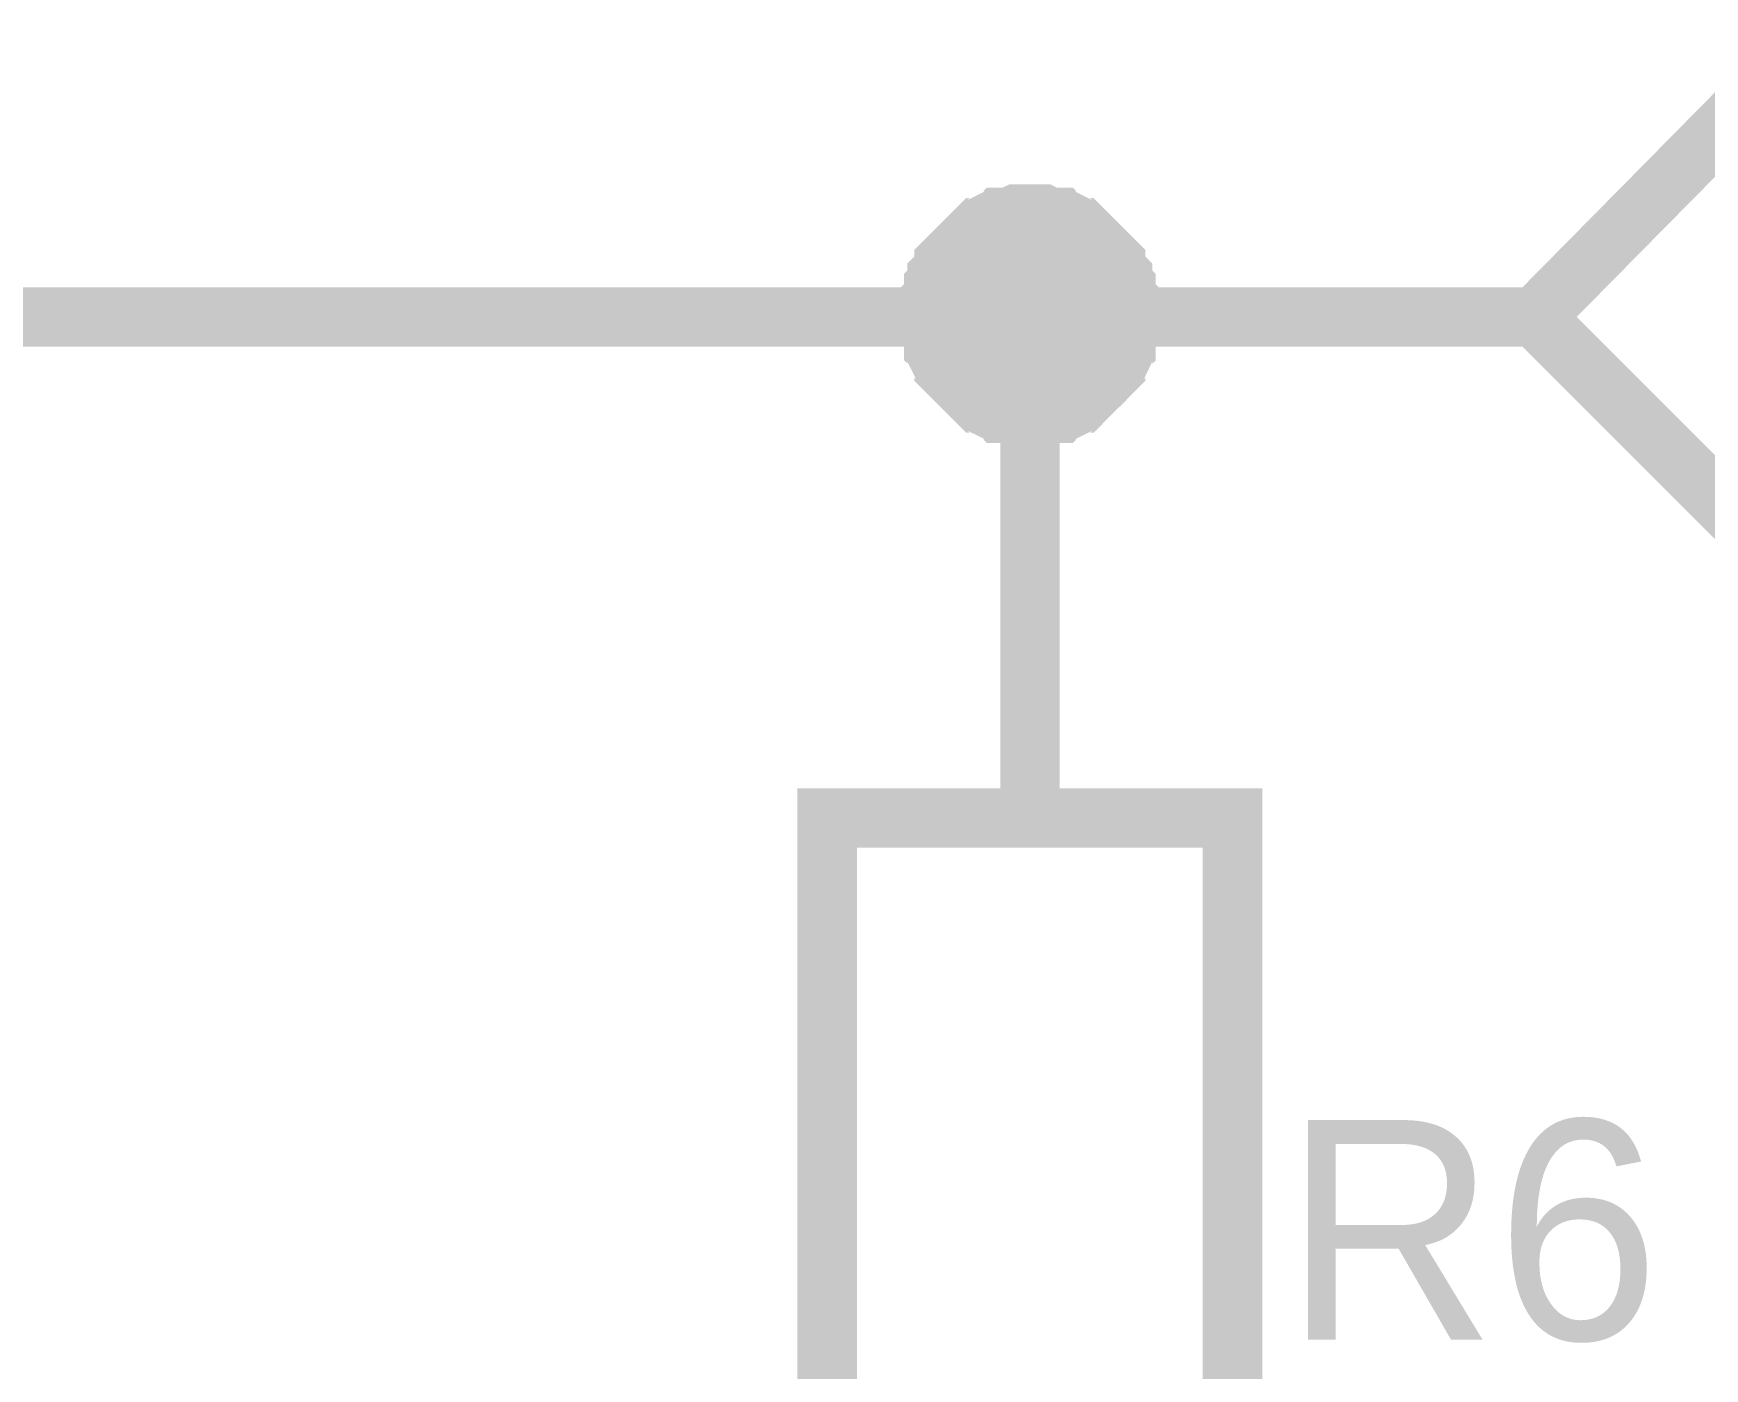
# Model space of a CAD drawing. Header units: millimetres. Extents: x 0 to 11.5, y 0 to 7.6.
# Drawn here: x 4.5525 to 4.8842, y 2.4913 to 2.7564 of the extents above; entities that cross this region are included whole.
import ezdxf

# ---------------------------------------------------------------- set-up
doc = ezdxf.new("R2010")
doc.units = ezdxf.units.MM
doc.header["$MEASUREMENT"] = 0
doc.layers.add('Sheet', color=255, linetype='Continuous')

msp = doc.modelspace()

# ---------------------------------------------------------------- linework, layer by layer
at = {"layer": 'Sheet'}
for points, const_width in [([(4.90032, 2.65032), (4.85054, 2.70007), (4.90032, 2.7505), (5.25015, 2.7505), (5.25015, 2.65032), (4.90032, 2.65032)], 0.0118), ([(4.90032, 2.65032), (4.85054, 2.70007), (4.90032, 2.7505), (5.25015, 2.7505), (5.25015, 2.65032), (4.90032, 2.65032)], 0.0039), ([(4.71006, 2.60057), (4.79053, 2.60057), (4.79053, 2.4009), (4.71006, 2.4009), (4.71006, 2.60057)], 0.0118)]:
    msp.add_lwpolyline(points, close=True, dxfattribs=dict(at, const_width=const_width))
for points, const_width in [([(4.73052, 2.70007), (4.73052, 2.70143), (4.73052, 2.70212), (4.73052, 2.70348), (4.7312, 2.70416), (4.7312, 2.70552), (4.7312, 2.70621), (4.73188, 2.70689), (4.73188, 2.70825), (4.73257, 2.70893), (4.73325, 2.70961), (4.73325, 2.71098), (4.73393, 2.71166), (4.73461, 2.71234), (4.73529, 2.71302), (4.73598, 2.7137), (4.73666, 2.71438), (4.73734, 2.71506), (4.73802, 2.71575), (4.7387, 2.71643), (4.73939, 2.71711), (4.74007, 2.71779), (4.74075, 2.71779), (4.74143, 2.71847), (4.7428, 2.71915), (4.74348, 2.71915), (4.74416, 2.71984), (4.74552, 2.71984), (4.7462, 2.71984), (4.74757, 2.72052), (4.74825, 2.72052), (4.74961, 2.72052), (4.7503, 2.72052)], 0.0118), ([(4.73052, 2.70007), (4.73052, 2.70143), (4.73052, 2.70212), (4.73052, 2.70348), (4.7312, 2.70416), (4.7312, 2.70552), (4.7312, 2.70621), (4.73188, 2.70689), (4.73188, 2.70825), (4.73257, 2.70893), (4.73325, 2.70961), (4.73325, 2.71098), (4.73393, 2.71166), (4.73461, 2.71234), (4.73529, 2.71302), (4.73598, 2.7137), (4.73666, 2.71438), (4.73734, 2.71506), (4.73802, 2.71575), (4.7387, 2.71643), (4.73939, 2.71711), (4.74007, 2.71779), (4.74075, 2.71779), (4.74143, 2.71847), (4.7428, 2.71915), (4.74348, 2.71915), (4.74416, 2.71984), (4.74552, 2.71984), (4.7462, 2.71984), (4.74757, 2.72052), (4.74825, 2.72052), (4.74961, 2.72052), (4.7503, 2.72052)], 0.0118), ([(4.73052, 2.70007), (4.73052, 2.70143), (4.73052, 2.70212), (4.73052, 2.70348), (4.7312, 2.70416), (4.7312, 2.70552), (4.7312, 2.70621), (4.73188, 2.70689), (4.73188, 2.70825), (4.73257, 2.70893), (4.73325, 2.70961), (4.73325, 2.71098), (4.73393, 2.71166), (4.73461, 2.71234), (4.73529, 2.71302), (4.73598, 2.7137), (4.73666, 2.71438), (4.73734, 2.71506), (4.73802, 2.71575), (4.7387, 2.71643), (4.73939, 2.71711), (4.74007, 2.71779), (4.74075, 2.71779), (4.74143, 2.71847), (4.7428, 2.71915), (4.74348, 2.71915), (4.74416, 2.71984), (4.74552, 2.71984), (4.7462, 2.71984), (4.74757, 2.72052), (4.74825, 2.72052), (4.74961, 2.72052), (4.7503, 2.72052)], 0.0118), ([(4.73052, 2.70007), (4.73052, 2.70143), (4.73052, 2.70212), (4.73052, 2.70348), (4.7312, 2.70416), (4.7312, 2.70552), (4.7312, 2.70621), (4.73188, 2.70689), (4.73188, 2.70825), (4.73257, 2.70893), (4.73325, 2.70961), (4.73325, 2.71098), (4.73393, 2.71166), (4.73461, 2.71234), (4.73529, 2.71302), (4.73598, 2.7137), (4.73666, 2.71438), (4.73734, 2.71506), (4.73802, 2.71575), (4.7387, 2.71643), (4.73939, 2.71711), (4.74007, 2.71779), (4.74075, 2.71779), (4.74143, 2.71847), (4.7428, 2.71915), (4.74348, 2.71915), (4.74416, 2.71984), (4.74552, 2.71984), (4.7462, 2.71984), (4.74757, 2.72052), (4.74825, 2.72052), (4.74961, 2.72052), (4.7503, 2.72052)], 0.0118), ([(4.73052, 2.70007), (4.73052, 2.70143), (4.73052, 2.70212), (4.73052, 2.70348), (4.7312, 2.70416), (4.7312, 2.70552), (4.7312, 2.70621), (4.73188, 2.70689), (4.73188, 2.70825), (4.73257, 2.70893), (4.73325, 2.70961), (4.73325, 2.71098), (4.73393, 2.71166), (4.73461, 2.71234), (4.73529, 2.71302), (4.73598, 2.7137), (4.73666, 2.71438), (4.73734, 2.71506), (4.73802, 2.71575), (4.7387, 2.71643), (4.73939, 2.71711), (4.74007, 2.71779), (4.74075, 2.71779), (4.74143, 2.71847), (4.7428, 2.71915), (4.74348, 2.71915), (4.74416, 2.71984), (4.74552, 2.71984), (4.7462, 2.71984), (4.74757, 2.72052), (4.74825, 2.72052), (4.74961, 2.72052), (4.7503, 2.72052)], 0.0118), ([(4.7503, 2.72052), (4.7503, 2.72052)], 0.0118), ([(4.7503, 2.72052), (4.75098, 2.72052), (4.75234, 2.72052), (4.75302, 2.72052), (4.75439, 2.71984), (4.75507, 2.71984), (4.75643, 2.71984), (4.75712, 2.71915), (4.7578, 2.71915), (4.75916, 2.71847), (4.75984, 2.71779), (4.76053, 2.71779), (4.76121, 2.71711), (4.76189, 2.71643), (4.76257, 2.71575), (4.76325, 2.71506), (4.76394, 2.71438), (4.76462, 2.7137), (4.7653, 2.71302), (4.76598, 2.71234), (4.76666, 2.71166), (4.76734, 2.71098), (4.76734, 2.70961), (4.76803, 2.70893), (4.76871, 2.70825), (4.76871, 2.70689), (4.76939, 2.70621), (4.76939, 2.70552), (4.76939, 2.70416), (4.77007, 2.70348), (4.77007, 2.70212), (4.77007, 2.70143), (4.77007, 2.70007)], 0.0118), ([(4.7503, 2.72052), (4.7503, 2.72052)], 0.0118), ([(4.7503, 2.72052), (4.75098, 2.72052), (4.75234, 2.72052), (4.75302, 2.72052), (4.75439, 2.71984), (4.75507, 2.71984), (4.75643, 2.71984), (4.75712, 2.71915), (4.7578, 2.71915), (4.75916, 2.71847), (4.75984, 2.71779), (4.76053, 2.71779), (4.76121, 2.71711), (4.76189, 2.71643), (4.76257, 2.71575), (4.76325, 2.71506), (4.76394, 2.71438), (4.76462, 2.7137), (4.7653, 2.71302), (4.76598, 2.71234), (4.76666, 2.71166), (4.76734, 2.71098), (4.76734, 2.70961), (4.76803, 2.70893), (4.76871, 2.70825), (4.76871, 2.70689), (4.76939, 2.70621), (4.76939, 2.70552), (4.76939, 2.70416), (4.77007, 2.70348), (4.77007, 2.70212), (4.77007, 2.70143), (4.77007, 2.70007)], 0.0118), ([(4.7503, 2.72052), (4.7503, 2.72052)], 0.0118), ([(4.7503, 2.72052), (4.75098, 2.72052), (4.75234, 2.72052), (4.75302, 2.72052), (4.75439, 2.71984), (4.75507, 2.71984), (4.75643, 2.71984), (4.75712, 2.71915), (4.7578, 2.71915), (4.75916, 2.71847), (4.75984, 2.71779), (4.76053, 2.71779), (4.76121, 2.71711), (4.76189, 2.71643), (4.76257, 2.71575), (4.76325, 2.71506), (4.76394, 2.71438), (4.76462, 2.7137), (4.7653, 2.71302), (4.76598, 2.71234), (4.76666, 2.71166), (4.76734, 2.71098), (4.76734, 2.70961), (4.76803, 2.70893), (4.76871, 2.70825), (4.76871, 2.70689), (4.76939, 2.70621), (4.76939, 2.70552), (4.76939, 2.70416), (4.77007, 2.70348), (4.77007, 2.70212), (4.77007, 2.70143), (4.77007, 2.70007)], 0.0118), ([(4.7503, 2.72052), (4.7503, 2.72052)], 0.0118), ([(4.7503, 2.72052), (4.75098, 2.72052), (4.75234, 2.72052), (4.75302, 2.72052), (4.75439, 2.71984), (4.75507, 2.71984), (4.75643, 2.71984), (4.75712, 2.71915), (4.7578, 2.71915), (4.75916, 2.71847), (4.75984, 2.71779), (4.76053, 2.71779), (4.76121, 2.71711), (4.76189, 2.71643), (4.76257, 2.71575), (4.76325, 2.71506), (4.76394, 2.71438), (4.76462, 2.7137), (4.7653, 2.71302), (4.76598, 2.71234), (4.76666, 2.71166), (4.76734, 2.71098), (4.76734, 2.70961), (4.76803, 2.70893), (4.76871, 2.70825), (4.76871, 2.70689), (4.76939, 2.70621), (4.76939, 2.70552), (4.76939, 2.70416), (4.77007, 2.70348), (4.77007, 2.70212), (4.77007, 2.70143), (4.77007, 2.70007)], 0.0118), ([(4.7503, 2.72052), (4.7503, 2.72052)], 0.0118), ([(4.7503, 2.72052), (4.75098, 2.72052), (4.75234, 2.72052), (4.75302, 2.72052), (4.75439, 2.71984), (4.75507, 2.71984), (4.75643, 2.71984), (4.75712, 2.71915), (4.7578, 2.71915), (4.75916, 2.71847), (4.75984, 2.71779), (4.76053, 2.71779), (4.76121, 2.71711), (4.76189, 2.71643), (4.76257, 2.71575), (4.76325, 2.71506), (4.76394, 2.71438), (4.76462, 2.7137), (4.7653, 2.71302), (4.76598, 2.71234), (4.76666, 2.71166), (4.76734, 2.71098), (4.76734, 2.70961), (4.76803, 2.70893), (4.76871, 2.70825), (4.76871, 2.70689), (4.76939, 2.70621), (4.76939, 2.70552), (4.76939, 2.70416), (4.77007, 2.70348), (4.77007, 2.70212), (4.77007, 2.70143), (4.77007, 2.70007)], 0.0118), ([(4.73052, 2.70007), (4.73052, 2.70143), (4.73052, 2.70212), (4.73052, 2.70348), (4.7312, 2.70416), (4.7312, 2.70552), (4.7312, 2.70621), (4.73188, 2.70689), (4.73188, 2.70825), (4.73257, 2.70893), (4.73325, 2.70961), (4.73325, 2.71098), (4.73393, 2.71166), (4.73461, 2.71234), (4.73529, 2.71302), (4.73598, 2.7137), (4.73666, 2.71438), (4.73734, 2.71506), (4.73802, 2.71575), (4.7387, 2.71643), (4.73939, 2.71711), (4.74007, 2.71779), (4.74075, 2.71779), (4.74143, 2.71847), (4.7428, 2.71915), (4.74348, 2.71915), (4.74416, 2.71984), (4.74552, 2.71984), (4.7462, 2.71984), (4.74757, 2.72052), (4.74825, 2.72052), (4.74961, 2.72052), (4.7503, 2.72052)], 0.0039), ([(4.73052, 2.70007), (4.73052, 2.70143), (4.73052, 2.70212), (4.73052, 2.70348), (4.7312, 2.70416), (4.7312, 2.70552), (4.7312, 2.70621), (4.73188, 2.70689), (4.73188, 2.70825), (4.73257, 2.70893), (4.73325, 2.70961), (4.73325, 2.71098), (4.73393, 2.71166), (4.73461, 2.71234), (4.73529, 2.71302), (4.73598, 2.7137), (4.73666, 2.71438), (4.73734, 2.71506), (4.73802, 2.71575), (4.7387, 2.71643), (4.73939, 2.71711), (4.74007, 2.71779), (4.74075, 2.71779), (4.74143, 2.71847), (4.7428, 2.71915), (4.74348, 2.71915), (4.74416, 2.71984), (4.74552, 2.71984), (4.7462, 2.71984), (4.74757, 2.72052), (4.74825, 2.72052), (4.74961, 2.72052), (4.7503, 2.72052)], 0.0039), ([(4.73052, 2.70007), (4.73052, 2.70143), (4.73052, 2.70212), (4.73052, 2.70348), (4.7312, 2.70416), (4.7312, 2.70552), (4.7312, 2.70621), (4.73188, 2.70689), (4.73188, 2.70825), (4.73257, 2.70893), (4.73325, 2.70961), (4.73325, 2.71098), (4.73393, 2.71166), (4.73461, 2.71234), (4.73529, 2.71302), (4.73598, 2.7137), (4.73666, 2.71438), (4.73734, 2.71506), (4.73802, 2.71575), (4.7387, 2.71643), (4.73939, 2.71711), (4.74007, 2.71779), (4.74075, 2.71779), (4.74143, 2.71847), (4.7428, 2.71915), (4.74348, 2.71915), (4.74416, 2.71984), (4.74552, 2.71984), (4.7462, 2.71984), (4.74757, 2.72052), (4.74825, 2.72052), (4.74961, 2.72052), (4.7503, 2.72052)], 0.0039), ([(4.73052, 2.70007), (4.73052, 2.70143), (4.73052, 2.70212), (4.73052, 2.70348), (4.7312, 2.70416), (4.7312, 2.70552), (4.7312, 2.70621), (4.73188, 2.70689), (4.73188, 2.70825), (4.73257, 2.70893), (4.73325, 2.70961), (4.73325, 2.71098), (4.73393, 2.71166), (4.73461, 2.71234), (4.73529, 2.71302), (4.73598, 2.7137), (4.73666, 2.71438), (4.73734, 2.71506), (4.73802, 2.71575), (4.7387, 2.71643), (4.73939, 2.71711), (4.74007, 2.71779), (4.74075, 2.71779), (4.74143, 2.71847), (4.7428, 2.71915), (4.74348, 2.71915), (4.74416, 2.71984), (4.74552, 2.71984), (4.7462, 2.71984), (4.74757, 2.72052), (4.74825, 2.72052), (4.74961, 2.72052), (4.7503, 2.72052)], 0.0039), ([(4.73052, 2.70007), (4.73052, 2.70143), (4.73052, 2.70212), (4.73052, 2.70348), (4.7312, 2.70416), (4.7312, 2.70552), (4.7312, 2.70621), (4.73188, 2.70689), (4.73188, 2.70825), (4.73257, 2.70893), (4.73325, 2.70961), (4.73325, 2.71098), (4.73393, 2.71166), (4.73461, 2.71234), (4.73529, 2.71302), (4.73598, 2.7137), (4.73666, 2.71438), (4.73734, 2.71506), (4.73802, 2.71575), (4.7387, 2.71643), (4.73939, 2.71711), (4.74007, 2.71779), (4.74075, 2.71779), (4.74143, 2.71847), (4.7428, 2.71915), (4.74348, 2.71915), (4.74416, 2.71984), (4.74552, 2.71984), (4.7462, 2.71984), (4.74757, 2.72052), (4.74825, 2.72052), (4.74961, 2.72052), (4.7503, 2.72052)], 0.0039), ([(4.7503, 2.72052), (4.7503, 2.72052)], 0.0039), ([(4.7503, 2.72052), (4.75098, 2.72052), (4.75234, 2.72052), (4.75302, 2.72052), (4.75439, 2.71984), (4.75507, 2.71984), (4.75643, 2.71984), (4.75712, 2.71915), (4.7578, 2.71915), (4.75916, 2.71847), (4.75984, 2.71779), (4.76053, 2.71779), (4.76121, 2.71711), (4.76189, 2.71643), (4.76257, 2.71575), (4.76325, 2.71506), (4.76394, 2.71438), (4.76462, 2.7137), (4.7653, 2.71302), (4.76598, 2.71234), (4.76666, 2.71166), (4.76734, 2.71098), (4.76734, 2.70961), (4.76803, 2.70893), (4.76871, 2.70825), (4.76871, 2.70689), (4.76939, 2.70621), (4.76939, 2.70552), (4.76939, 2.70416), (4.77007, 2.70348), (4.77007, 2.70212), (4.77007, 2.70143), (4.77007, 2.70007)], 0.0039), ([(4.7503, 2.72052), (4.7503, 2.72052)], 0.0039), ([(4.7503, 2.72052), (4.75098, 2.72052), (4.75234, 2.72052), (4.75302, 2.72052), (4.75439, 2.71984), (4.75507, 2.71984), (4.75643, 2.71984), (4.75712, 2.71915), (4.7578, 2.71915), (4.75916, 2.71847), (4.75984, 2.71779), (4.76053, 2.71779), (4.76121, 2.71711), (4.76189, 2.71643), (4.76257, 2.71575), (4.76325, 2.71506), (4.76394, 2.71438), (4.76462, 2.7137), (4.7653, 2.71302), (4.76598, 2.71234), (4.76666, 2.71166), (4.76734, 2.71098), (4.76734, 2.70961), (4.76803, 2.70893), (4.76871, 2.70825), (4.76871, 2.70689), (4.76939, 2.70621), (4.76939, 2.70552), (4.76939, 2.70416), (4.77007, 2.70348), (4.77007, 2.70212), (4.77007, 2.70143), (4.77007, 2.70007)], 0.0039), ([(4.7503, 2.72052), (4.7503, 2.72052)], 0.0039), ([(4.7503, 2.72052), (4.75098, 2.72052), (4.75234, 2.72052), (4.75302, 2.72052), (4.75439, 2.71984), (4.75507, 2.71984), (4.75643, 2.71984), (4.75712, 2.71915), (4.7578, 2.71915), (4.75916, 2.71847), (4.75984, 2.71779), (4.76053, 2.71779), (4.76121, 2.71711), (4.76189, 2.71643), (4.76257, 2.71575), (4.76325, 2.71506), (4.76394, 2.71438), (4.76462, 2.7137), (4.7653, 2.71302), (4.76598, 2.71234), (4.76666, 2.71166), (4.76734, 2.71098), (4.76734, 2.70961), (4.76803, 2.70893), (4.76871, 2.70825), (4.76871, 2.70689), (4.76939, 2.70621), (4.76939, 2.70552), (4.76939, 2.70416), (4.77007, 2.70348), (4.77007, 2.70212), (4.77007, 2.70143), (4.77007, 2.70007)], 0.0039), ([(4.7503, 2.72052), (4.7503, 2.72052)], 0.0039), ([(4.7503, 2.72052), (4.75098, 2.72052), (4.75234, 2.72052), (4.75302, 2.72052), (4.75439, 2.71984), (4.75507, 2.71984), (4.75643, 2.71984), (4.75712, 2.71915), (4.7578, 2.71915), (4.75916, 2.71847), (4.75984, 2.71779), (4.76053, 2.71779), (4.76121, 2.71711), (4.76189, 2.71643), (4.76257, 2.71575), (4.76325, 2.71506), (4.76394, 2.71438), (4.76462, 2.7137), (4.7653, 2.71302), (4.76598, 2.71234), (4.76666, 2.71166), (4.76734, 2.71098), (4.76734, 2.70961), (4.76803, 2.70893), (4.76871, 2.70825), (4.76871, 2.70689), (4.76939, 2.70621), (4.76939, 2.70552), (4.76939, 2.70416), (4.77007, 2.70348), (4.77007, 2.70212), (4.77007, 2.70143), (4.77007, 2.70007)], 0.0039), ([(4.7503, 2.72052), (4.7503, 2.72052)], 0.0039), ([(4.7503, 2.72052), (4.75098, 2.72052), (4.75234, 2.72052), (4.75302, 2.72052), (4.75439, 2.71984), (4.75507, 2.71984), (4.75643, 2.71984), (4.75712, 2.71915), (4.7578, 2.71915), (4.75916, 2.71847), (4.75984, 2.71779), (4.76053, 2.71779), (4.76121, 2.71711), (4.76189, 2.71643), (4.76257, 2.71575), (4.76325, 2.71506), (4.76394, 2.71438), (4.76462, 2.7137), (4.7653, 2.71302), (4.76598, 2.71234), (4.76666, 2.71166), (4.76734, 2.71098), (4.76734, 2.70961), (4.76803, 2.70893), (4.76871, 2.70825), (4.76871, 2.70689), (4.76939, 2.70621), (4.76939, 2.70552), (4.76939, 2.70416), (4.77007, 2.70348), (4.77007, 2.70212), (4.77007, 2.70143), (4.77007, 2.70007)], 0.0039), ([(4.30023, 2.70007), (4.7503, 2.70007), (4.85054, 2.70007)], 0.0118), ([(4.7503, 2.68031), (4.74961, 2.68031), (4.74825, 2.68031), (4.74757, 2.68031), (4.7462, 2.68099), (4.74552, 2.68099), (4.74416, 2.68099), (4.74348, 2.68167), (4.7428, 2.68167), (4.74143, 2.68235), (4.74075, 2.68303), (4.74007, 2.68303), (4.73939, 2.68372), (4.7387, 2.6844), (4.73802, 2.68508), (4.73734, 2.68576), (4.73666, 2.68644), (4.73598, 2.68712), (4.73529, 2.6878), (4.73461, 2.68849), (4.73393, 2.68917), (4.73325, 2.68985), (4.73325, 2.69053), (4.73257, 2.69121), (4.73188, 2.69258), (4.73188, 2.69326), (4.7312, 2.69394), (4.7312, 2.6953), (4.7312, 2.69598), (4.73052, 2.69735), (4.73052, 2.69803), (4.73052, 2.69939), (4.73052, 2.70007)], 0.0118), ([(4.73052, 2.70007), (4.73052, 2.70007)], 0.0118), ([(4.7503, 2.68031), (4.74961, 2.68031), (4.74825, 2.68031), (4.74757, 2.68031), (4.7462, 2.68099), (4.74552, 2.68099), (4.74416, 2.68099), (4.74348, 2.68167), (4.7428, 2.68167), (4.74143, 2.68235), (4.74075, 2.68303), (4.74007, 2.68303), (4.73939, 2.68372), (4.7387, 2.6844), (4.73802, 2.68508), (4.73734, 2.68576), (4.73666, 2.68644), (4.73598, 2.68712), (4.73529, 2.6878), (4.73461, 2.68849), (4.73393, 2.68917), (4.73325, 2.68985), (4.73325, 2.69053), (4.73257, 2.69121), (4.73188, 2.69258), (4.73188, 2.69326), (4.7312, 2.69394), (4.7312, 2.6953), (4.7312, 2.69598), (4.73052, 2.69735), (4.73052, 2.69803), (4.73052, 2.69939), (4.73052, 2.70007)], 0.0118), ([(4.73052, 2.70007), (4.73052, 2.70007)], 0.0118), ([(4.7503, 2.68031), (4.74961, 2.68031), (4.74825, 2.68031), (4.74757, 2.68031), (4.7462, 2.68099), (4.74552, 2.68099), (4.74416, 2.68099), (4.74348, 2.68167), (4.7428, 2.68167), (4.74143, 2.68235), (4.74075, 2.68303), (4.74007, 2.68303), (4.73939, 2.68372), (4.7387, 2.6844), (4.73802, 2.68508), (4.73734, 2.68576), (4.73666, 2.68644), (4.73598, 2.68712), (4.73529, 2.6878), (4.73461, 2.68849), (4.73393, 2.68917), (4.73325, 2.68985), (4.73325, 2.69053), (4.73257, 2.69121), (4.73188, 2.69258), (4.73188, 2.69326), (4.7312, 2.69394), (4.7312, 2.6953), (4.7312, 2.69598), (4.73052, 2.69735), (4.73052, 2.69803), (4.73052, 2.69939), (4.73052, 2.70007)], 0.0118), ([(4.73052, 2.70007), (4.73052, 2.70007)], 0.0118), ([(4.7503, 2.68031), (4.74961, 2.68031), (4.74825, 2.68031), (4.74757, 2.68031), (4.7462, 2.68099), (4.74552, 2.68099), (4.74416, 2.68099), (4.74348, 2.68167), (4.7428, 2.68167), (4.74143, 2.68235), (4.74075, 2.68303), (4.74007, 2.68303), (4.73939, 2.68372), (4.7387, 2.6844), (4.73802, 2.68508), (4.73734, 2.68576), (4.73666, 2.68644), (4.73598, 2.68712), (4.73529, 2.6878), (4.73461, 2.68849), (4.73393, 2.68917), (4.73325, 2.68985), (4.73325, 2.69053), (4.73257, 2.69121), (4.73188, 2.69258), (4.73188, 2.69326), (4.7312, 2.69394), (4.7312, 2.6953), (4.7312, 2.69598), (4.73052, 2.69735), (4.73052, 2.69803), (4.73052, 2.69939), (4.73052, 2.70007)], 0.0118), ([(4.73052, 2.70007), (4.73052, 2.70007)], 0.0118), ([(4.7503, 2.68031), (4.74961, 2.68031), (4.74825, 2.68031), (4.74757, 2.68031), (4.7462, 2.68099), (4.74552, 2.68099), (4.74416, 2.68099), (4.74348, 2.68167), (4.7428, 2.68167), (4.74143, 2.68235), (4.74075, 2.68303), (4.74007, 2.68303), (4.73939, 2.68372), (4.7387, 2.6844), (4.73802, 2.68508), (4.73734, 2.68576), (4.73666, 2.68644), (4.73598, 2.68712), (4.73529, 2.6878), (4.73461, 2.68849), (4.73393, 2.68917), (4.73325, 2.68985), (4.73325, 2.69053), (4.73257, 2.69121), (4.73188, 2.69258), (4.73188, 2.69326), (4.7312, 2.69394), (4.7312, 2.6953), (4.7312, 2.69598), (4.73052, 2.69735), (4.73052, 2.69803), (4.73052, 2.69939), (4.73052, 2.70007)], 0.0118), ([(4.73052, 2.70007), (4.73052, 2.70007)], 0.0118), ([(4.77007, 2.70007), (4.77007, 2.69939), (4.77007, 2.69803), (4.77007, 2.69735), (4.76939, 2.69598), (4.76939, 2.6953), (4.76939, 2.69394), (4.76871, 2.69326), (4.76871, 2.69258), (4.76803, 2.69121), (4.76734, 2.69053), (4.76734, 2.68985), (4.76666, 2.68917), (4.76598, 2.68849), (4.7653, 2.6878), (4.76462, 2.68712), (4.76394, 2.68644), (4.76325, 2.68576), (4.76257, 2.68508), (4.76189, 2.6844), (4.76121, 2.68372), (4.76053, 2.68303), (4.75984, 2.68303), (4.75916, 2.68235), (4.7578, 2.68167), (4.75712, 2.68167), (4.75643, 2.68099), (4.75507, 2.68099), (4.75439, 2.68099), (4.75302, 2.68031), (4.75234, 2.68031), (4.75098, 2.68031), (4.7503, 2.68031)], 0.0118), ([(4.7503, 2.60057), (4.7503, 2.70007)], 0.0118), ([(4.77007, 2.70007), (4.77007, 2.69939), (4.77007, 2.69803), (4.77007, 2.69735), (4.76939, 2.69598), (4.76939, 2.6953), (4.76939, 2.69394), (4.76871, 2.69326), (4.76871, 2.69258), (4.76803, 2.69121), (4.76734, 2.69053), (4.76734, 2.68985), (4.76666, 2.68917), (4.76598, 2.68849), (4.7653, 2.6878), (4.76462, 2.68712), (4.76394, 2.68644), (4.76325, 2.68576), (4.76257, 2.68508), (4.76189, 2.6844), (4.76121, 2.68372), (4.76053, 2.68303), (4.75984, 2.68303), (4.75916, 2.68235), (4.7578, 2.68167), (4.75712, 2.68167), (4.75643, 2.68099), (4.75507, 2.68099), (4.75439, 2.68099), (4.75302, 2.68031), (4.75234, 2.68031), (4.75098, 2.68031), (4.7503, 2.68031)], 0.0118), ([(4.77007, 2.70007), (4.77007, 2.69939), (4.77007, 2.69803), (4.77007, 2.69735), (4.76939, 2.69598), (4.76939, 2.6953), (4.76939, 2.69394), (4.76871, 2.69326), (4.76871, 2.69258), (4.76803, 2.69121), (4.76734, 2.69053), (4.76734, 2.68985), (4.76666, 2.68917), (4.76598, 2.68849), (4.7653, 2.6878), (4.76462, 2.68712), (4.76394, 2.68644), (4.76325, 2.68576), (4.76257, 2.68508), (4.76189, 2.6844), (4.76121, 2.68372), (4.76053, 2.68303), (4.75984, 2.68303), (4.75916, 2.68235), (4.7578, 2.68167), (4.75712, 2.68167), (4.75643, 2.68099), (4.75507, 2.68099), (4.75439, 2.68099), (4.75302, 2.68031), (4.75234, 2.68031), (4.75098, 2.68031), (4.7503, 2.68031)], 0.0118), ([(4.77007, 2.70007), (4.77007, 2.69939), (4.77007, 2.69803), (4.77007, 2.69735), (4.76939, 2.69598), (4.76939, 2.6953), (4.76939, 2.69394), (4.76871, 2.69326), (4.76871, 2.69258), (4.76803, 2.69121), (4.76734, 2.69053), (4.76734, 2.68985), (4.76666, 2.68917), (4.76598, 2.68849), (4.7653, 2.6878), (4.76462, 2.68712), (4.76394, 2.68644), (4.76325, 2.68576), (4.76257, 2.68508), (4.76189, 2.6844), (4.76121, 2.68372), (4.76053, 2.68303), (4.75984, 2.68303), (4.75916, 2.68235), (4.7578, 2.68167), (4.75712, 2.68167), (4.75643, 2.68099), (4.75507, 2.68099), (4.75439, 2.68099), (4.75302, 2.68031), (4.75234, 2.68031), (4.75098, 2.68031), (4.7503, 2.68031)], 0.0118), ([(4.77007, 2.70007), (4.77007, 2.69939), (4.77007, 2.69803), (4.77007, 2.69735), (4.76939, 2.69598), (4.76939, 2.6953), (4.76939, 2.69394), (4.76871, 2.69326), (4.76871, 2.69258), (4.76803, 2.69121), (4.76734, 2.69053), (4.76734, 2.68985), (4.76666, 2.68917), (4.76598, 2.68849), (4.7653, 2.6878), (4.76462, 2.68712), (4.76394, 2.68644), (4.76325, 2.68576), (4.76257, 2.68508), (4.76189, 2.6844), (4.76121, 2.68372), (4.76053, 2.68303), (4.75984, 2.68303), (4.75916, 2.68235), (4.7578, 2.68167), (4.75712, 2.68167), (4.75643, 2.68099), (4.75507, 2.68099), (4.75439, 2.68099), (4.75302, 2.68031), (4.75234, 2.68031), (4.75098, 2.68031), (4.7503, 2.68031)], 0.0118), ([(4.77007, 2.70007), (4.77007, 2.70007), (4.77007, 2.70007), (4.77007, 2.70007), (4.77007, 2.70007), (4.77007, 2.70007), (4.77007, 2.70007), (4.77007, 2.70007), (4.77007, 2.70007), (4.77007, 2.70007), (4.77007, 2.70007), (4.77007, 2.70007), (4.77007, 2.70007), (4.77007, 2.70007), (4.77007, 2.70007), (4.77007, 2.70007), (4.77007, 2.70007), (4.77007, 2.70007), (4.77007, 2.70007), (4.77007, 2.70007), (4.77007, 2.70007), (4.77007, 2.70007), (4.77007, 2.70007), (4.77007, 2.70007), (4.77007, 2.70007), (4.77007, 2.70007), (4.77007, 2.70007), (4.77007, 2.70007), (4.77007, 2.70007), (4.77007, 2.70007), (4.77007, 2.70007), (4.77007, 2.70007), (4.77007, 2.70007)], 0.0118), ([(4.77007, 2.70007), (4.77007, 2.70007)], 0.0118), ([(4.77007, 2.70007), (4.77007, 2.70007), (4.77007, 2.70007), (4.77007, 2.70007), (4.77007, 2.70007), (4.77007, 2.70007), (4.77007, 2.70007), (4.77007, 2.70007), (4.77007, 2.70007), (4.77007, 2.70007), (4.77007, 2.70007), (4.77007, 2.70007), (4.77007, 2.70007), (4.77007, 2.70007), (4.77007, 2.70007), (4.77007, 2.70007), (4.77007, 2.70007), (4.77007, 2.70007), (4.77007, 2.70007), (4.77007, 2.70007), (4.77007, 2.70007), (4.77007, 2.70007), (4.77007, 2.70007), (4.77007, 2.70007), (4.77007, 2.70007), (4.77007, 2.70007), (4.77007, 2.70007), (4.77007, 2.70007), (4.77007, 2.70007), (4.77007, 2.70007), (4.77007, 2.70007), (4.77007, 2.70007), (4.77007, 2.70007)], 0.0118), ([(4.77007, 2.70007), (4.77007, 2.70007)], 0.0118), ([(4.77007, 2.70007), (4.77007, 2.70007), (4.77007, 2.70007), (4.77007, 2.70007), (4.77007, 2.70007), (4.77007, 2.70007), (4.77007, 2.70007), (4.77007, 2.70007), (4.77007, 2.70007), (4.77007, 2.70007), (4.77007, 2.70007), (4.77007, 2.70007), (4.77007, 2.70007), (4.77007, 2.70007), (4.77007, 2.70007), (4.77007, 2.70007), (4.77007, 2.70007), (4.77007, 2.70007), (4.77007, 2.70007), (4.77007, 2.70007), (4.77007, 2.70007), (4.77007, 2.70007), (4.77007, 2.70007), (4.77007, 2.70007), (4.77007, 2.70007), (4.77007, 2.70007), (4.77007, 2.70007), (4.77007, 2.70007), (4.77007, 2.70007), (4.77007, 2.70007), (4.77007, 2.70007), (4.77007, 2.70007), (4.77007, 2.70007)], 0.0118), ([(4.77007, 2.70007), (4.77007, 2.70007)], 0.0118), ([(4.77007, 2.70007), (4.77007, 2.70007), (4.77007, 2.70007), (4.77007, 2.70007), (4.77007, 2.70007), (4.77007, 2.70007), (4.77007, 2.70007), (4.77007, 2.70007), (4.77007, 2.70007), (4.77007, 2.70007), (4.77007, 2.70007), (4.77007, 2.70007), (4.77007, 2.70007), (4.77007, 2.70007), (4.77007, 2.70007), (4.77007, 2.70007), (4.77007, 2.70007), (4.77007, 2.70007), (4.77007, 2.70007), (4.77007, 2.70007), (4.77007, 2.70007), (4.77007, 2.70007), (4.77007, 2.70007), (4.77007, 2.70007), (4.77007, 2.70007), (4.77007, 2.70007), (4.77007, 2.70007), (4.77007, 2.70007), (4.77007, 2.70007), (4.77007, 2.70007), (4.77007, 2.70007), (4.77007, 2.70007), (4.77007, 2.70007)], 0.0118), ([(4.77007, 2.70007), (4.77007, 2.70007)], 0.0118), ([(4.77007, 2.70007), (4.77007, 2.70007), (4.77007, 2.70007), (4.77007, 2.70007), (4.77007, 2.70007), (4.77007, 2.70007), (4.77007, 2.70007), (4.77007, 2.70007), (4.77007, 2.70007), (4.77007, 2.70007), (4.77007, 2.70007), (4.77007, 2.70007), (4.77007, 2.70007), (4.77007, 2.70007), (4.77007, 2.70007), (4.77007, 2.70007), (4.77007, 2.70007), (4.77007, 2.70007), (4.77007, 2.70007), (4.77007, 2.70007), (4.77007, 2.70007), (4.77007, 2.70007), (4.77007, 2.70007), (4.77007, 2.70007), (4.77007, 2.70007), (4.77007, 2.70007), (4.77007, 2.70007), (4.77007, 2.70007), (4.77007, 2.70007), (4.77007, 2.70007), (4.77007, 2.70007), (4.77007, 2.70007), (4.77007, 2.70007)], 0.0118), ([(4.77007, 2.70007), (4.77007, 2.70007)], 0.0118), ([(4.7503, 2.68031), (4.74961, 2.68031), (4.74825, 2.68031), (4.74757, 2.68031), (4.7462, 2.68099), (4.74552, 2.68099), (4.74416, 2.68099), (4.74348, 2.68167), (4.7428, 2.68167), (4.74143, 2.68235), (4.74075, 2.68303), (4.74007, 2.68303), (4.73939, 2.68372), (4.7387, 2.6844), (4.73802, 2.68508), (4.73734, 2.68576), (4.73666, 2.68644), (4.73598, 2.68712), (4.73529, 2.6878), (4.73461, 2.68849), (4.73393, 2.68917), (4.73325, 2.68985), (4.73325, 2.69053), (4.73257, 2.69121), (4.73188, 2.69258), (4.73188, 2.69326), (4.7312, 2.69394), (4.7312, 2.6953), (4.7312, 2.69598), (4.73052, 2.69735), (4.73052, 2.69803), (4.73052, 2.69939), (4.73052, 2.70007)], 0.0039), ([(4.73052, 2.70007), (4.73052, 2.70007)], 0.0039), ([(4.7503, 2.68031), (4.74961, 2.68031), (4.74825, 2.68031), (4.74757, 2.68031), (4.7462, 2.68099), (4.74552, 2.68099), (4.74416, 2.68099), (4.74348, 2.68167), (4.7428, 2.68167), (4.74143, 2.68235), (4.74075, 2.68303), (4.74007, 2.68303), (4.73939, 2.68372), (4.7387, 2.6844), (4.73802, 2.68508), (4.73734, 2.68576), (4.73666, 2.68644), (4.73598, 2.68712), (4.73529, 2.6878), (4.73461, 2.68849), (4.73393, 2.68917), (4.73325, 2.68985), (4.73325, 2.69053), (4.73257, 2.69121), (4.73188, 2.69258), (4.73188, 2.69326), (4.7312, 2.69394), (4.7312, 2.6953), (4.7312, 2.69598), (4.73052, 2.69735), (4.73052, 2.69803), (4.73052, 2.69939), (4.73052, 2.70007)], 0.0039), ([(4.73052, 2.70007), (4.73052, 2.70007)], 0.0039), ([(4.7503, 2.68031), (4.74961, 2.68031), (4.74825, 2.68031), (4.74757, 2.68031), (4.7462, 2.68099), (4.74552, 2.68099), (4.74416, 2.68099), (4.74348, 2.68167), (4.7428, 2.68167), (4.74143, 2.68235), (4.74075, 2.68303), (4.74007, 2.68303), (4.73939, 2.68372), (4.7387, 2.6844), (4.73802, 2.68508), (4.73734, 2.68576), (4.73666, 2.68644), (4.73598, 2.68712), (4.73529, 2.6878), (4.73461, 2.68849), (4.73393, 2.68917), (4.73325, 2.68985), (4.73325, 2.69053), (4.73257, 2.69121), (4.73188, 2.69258), (4.73188, 2.69326), (4.7312, 2.69394), (4.7312, 2.6953), (4.7312, 2.69598), (4.73052, 2.69735), (4.73052, 2.69803), (4.73052, 2.69939), (4.73052, 2.70007)], 0.0039), ([(4.73052, 2.70007), (4.73052, 2.70007)], 0.0039), ([(4.7503, 2.68031), (4.74961, 2.68031), (4.74825, 2.68031), (4.74757, 2.68031), (4.7462, 2.68099), (4.74552, 2.68099), (4.74416, 2.68099), (4.74348, 2.68167), (4.7428, 2.68167), (4.74143, 2.68235), (4.74075, 2.68303), (4.74007, 2.68303), (4.73939, 2.68372), (4.7387, 2.6844), (4.73802, 2.68508), (4.73734, 2.68576), (4.73666, 2.68644), (4.73598, 2.68712), (4.73529, 2.6878), (4.73461, 2.68849), (4.73393, 2.68917), (4.73325, 2.68985), (4.73325, 2.69053), (4.73257, 2.69121), (4.73188, 2.69258), (4.73188, 2.69326), (4.7312, 2.69394), (4.7312, 2.6953), (4.7312, 2.69598), (4.73052, 2.69735), (4.73052, 2.69803), (4.73052, 2.69939), (4.73052, 2.70007)], 0.0039), ([(4.73052, 2.70007), (4.73052, 2.70007)], 0.0039), ([(4.7503, 2.68031), (4.74961, 2.68031), (4.74825, 2.68031), (4.74757, 2.68031), (4.7462, 2.68099), (4.74552, 2.68099), (4.74416, 2.68099), (4.74348, 2.68167), (4.7428, 2.68167), (4.74143, 2.68235), (4.74075, 2.68303), (4.74007, 2.68303), (4.73939, 2.68372), (4.7387, 2.6844), (4.73802, 2.68508), (4.73734, 2.68576), (4.73666, 2.68644), (4.73598, 2.68712), (4.73529, 2.6878), (4.73461, 2.68849), (4.73393, 2.68917), (4.73325, 2.68985), (4.73325, 2.69053), (4.73257, 2.69121), (4.73188, 2.69258), (4.73188, 2.69326), (4.7312, 2.69394), (4.7312, 2.6953), (4.7312, 2.69598), (4.73052, 2.69735), (4.73052, 2.69803), (4.73052, 2.69939), (4.73052, 2.70007)], 0.0039), ([(4.73052, 2.70007), (4.73052, 2.70007)], 0.0039), ([(4.77007, 2.70007), (4.77007, 2.69939), (4.77007, 2.69803), (4.77007, 2.69735), (4.76939, 2.69598), (4.76939, 2.6953), (4.76939, 2.69394), (4.76871, 2.69326), (4.76871, 2.69258), (4.76803, 2.69121), (4.76734, 2.69053), (4.76734, 2.68985), (4.76666, 2.68917), (4.76598, 2.68849), (4.7653, 2.6878), (4.76462, 2.68712), (4.76394, 2.68644), (4.76325, 2.68576), (4.76257, 2.68508), (4.76189, 2.6844), (4.76121, 2.68372), (4.76053, 2.68303), (4.75984, 2.68303), (4.75916, 2.68235), (4.7578, 2.68167), (4.75712, 2.68167), (4.75643, 2.68099), (4.75507, 2.68099), (4.75439, 2.68099), (4.75302, 2.68031), (4.75234, 2.68031), (4.75098, 2.68031), (4.7503, 2.68031)], 0.0039), ([(4.77007, 2.70007), (4.77007, 2.69939), (4.77007, 2.69803), (4.77007, 2.69735), (4.76939, 2.69598), (4.76939, 2.6953), (4.76939, 2.69394), (4.76871, 2.69326), (4.76871, 2.69258), (4.76803, 2.69121), (4.76734, 2.69053), (4.76734, 2.68985), (4.76666, 2.68917), (4.76598, 2.68849), (4.7653, 2.6878), (4.76462, 2.68712), (4.76394, 2.68644), (4.76325, 2.68576), (4.76257, 2.68508), (4.76189, 2.6844), (4.76121, 2.68372), (4.76053, 2.68303), (4.75984, 2.68303), (4.75916, 2.68235), (4.7578, 2.68167), (4.75712, 2.68167), (4.75643, 2.68099), (4.75507, 2.68099), (4.75439, 2.68099), (4.75302, 2.68031), (4.75234, 2.68031), (4.75098, 2.68031), (4.7503, 2.68031)], 0.0039), ([(4.77007, 2.70007), (4.77007, 2.69939), (4.77007, 2.69803), (4.77007, 2.69735), (4.76939, 2.69598), (4.76939, 2.6953), (4.76939, 2.69394), (4.76871, 2.69326), (4.76871, 2.69258), (4.76803, 2.69121), (4.76734, 2.69053), (4.76734, 2.68985), (4.76666, 2.68917), (4.76598, 2.68849), (4.7653, 2.6878), (4.76462, 2.68712), (4.76394, 2.68644), (4.76325, 2.68576), (4.76257, 2.68508), (4.76189, 2.6844), (4.76121, 2.68372), (4.76053, 2.68303), (4.75984, 2.68303), (4.75916, 2.68235), (4.7578, 2.68167), (4.75712, 2.68167), (4.75643, 2.68099), (4.75507, 2.68099), (4.75439, 2.68099), (4.75302, 2.68031), (4.75234, 2.68031), (4.75098, 2.68031), (4.7503, 2.68031)], 0.0039), ([(4.77007, 2.70007), (4.77007, 2.69939), (4.77007, 2.69803), (4.77007, 2.69735), (4.76939, 2.69598), (4.76939, 2.6953), (4.76939, 2.69394), (4.76871, 2.69326), (4.76871, 2.69258), (4.76803, 2.69121), (4.76734, 2.69053), (4.76734, 2.68985), (4.76666, 2.68917), (4.76598, 2.68849), (4.7653, 2.6878), (4.76462, 2.68712), (4.76394, 2.68644), (4.76325, 2.68576), (4.76257, 2.68508), (4.76189, 2.6844), (4.76121, 2.68372), (4.76053, 2.68303), (4.75984, 2.68303), (4.75916, 2.68235), (4.7578, 2.68167), (4.75712, 2.68167), (4.75643, 2.68099), (4.75507, 2.68099), (4.75439, 2.68099), (4.75302, 2.68031), (4.75234, 2.68031), (4.75098, 2.68031), (4.7503, 2.68031)], 0.0039), ([(4.77007, 2.70007), (4.77007, 2.69939), (4.77007, 2.69803), (4.77007, 2.69735), (4.76939, 2.69598), (4.76939, 2.6953), (4.76939, 2.69394), (4.76871, 2.69326), (4.76871, 2.69258), (4.76803, 2.69121), (4.76734, 2.69053), (4.76734, 2.68985), (4.76666, 2.68917), (4.76598, 2.68849), (4.7653, 2.6878), (4.76462, 2.68712), (4.76394, 2.68644), (4.76325, 2.68576), (4.76257, 2.68508), (4.76189, 2.6844), (4.76121, 2.68372), (4.76053, 2.68303), (4.75984, 2.68303), (4.75916, 2.68235), (4.7578, 2.68167), (4.75712, 2.68167), (4.75643, 2.68099), (4.75507, 2.68099), (4.75439, 2.68099), (4.75302, 2.68031), (4.75234, 2.68031), (4.75098, 2.68031), (4.7503, 2.68031)], 0.0039), ([(4.77007, 2.70007), (4.77007, 2.70007), (4.77007, 2.70007), (4.77007, 2.70007), (4.77007, 2.70007), (4.77007, 2.70007), (4.77007, 2.70007), (4.77007, 2.70007), (4.77007, 2.70007), (4.77007, 2.70007), (4.77007, 2.70007), (4.77007, 2.70007), (4.77007, 2.70007), (4.77007, 2.70007), (4.77007, 2.70007), (4.77007, 2.70007), (4.77007, 2.70007), (4.77007, 2.70007), (4.77007, 2.70007), (4.77007, 2.70007), (4.77007, 2.70007), (4.77007, 2.70007), (4.77007, 2.70007), (4.77007, 2.70007), (4.77007, 2.70007), (4.77007, 2.70007), (4.77007, 2.70007), (4.77007, 2.70007), (4.77007, 2.70007), (4.77007, 2.70007), (4.77007, 2.70007), (4.77007, 2.70007), (4.77007, 2.70007)], 0.0039), ([(4.77007, 2.70007), (4.77007, 2.70007)], 0.0039), ([(4.77007, 2.70007), (4.77007, 2.70007), (4.77007, 2.70007), (4.77007, 2.70007), (4.77007, 2.70007), (4.77007, 2.70007), (4.77007, 2.70007), (4.77007, 2.70007), (4.77007, 2.70007), (4.77007, 2.70007), (4.77007, 2.70007), (4.77007, 2.70007), (4.77007, 2.70007), (4.77007, 2.70007), (4.77007, 2.70007), (4.77007, 2.70007), (4.77007, 2.70007), (4.77007, 2.70007), (4.77007, 2.70007), (4.77007, 2.70007), (4.77007, 2.70007), (4.77007, 2.70007), (4.77007, 2.70007), (4.77007, 2.70007), (4.77007, 2.70007), (4.77007, 2.70007), (4.77007, 2.70007), (4.77007, 2.70007), (4.77007, 2.70007), (4.77007, 2.70007), (4.77007, 2.70007), (4.77007, 2.70007), (4.77007, 2.70007)], 0.0039), ([(4.77007, 2.70007), (4.77007, 2.70007)], 0.0039), ([(4.77007, 2.70007), (4.77007, 2.70007), (4.77007, 2.70007), (4.77007, 2.70007), (4.77007, 2.70007), (4.77007, 2.70007), (4.77007, 2.70007), (4.77007, 2.70007), (4.77007, 2.70007), (4.77007, 2.70007), (4.77007, 2.70007), (4.77007, 2.70007), (4.77007, 2.70007), (4.77007, 2.70007), (4.77007, 2.70007), (4.77007, 2.70007), (4.77007, 2.70007), (4.77007, 2.70007), (4.77007, 2.70007), (4.77007, 2.70007), (4.77007, 2.70007), (4.77007, 2.70007), (4.77007, 2.70007), (4.77007, 2.70007), (4.77007, 2.70007), (4.77007, 2.70007), (4.77007, 2.70007), (4.77007, 2.70007), (4.77007, 2.70007), (4.77007, 2.70007), (4.77007, 2.70007), (4.77007, 2.70007), (4.77007, 2.70007)], 0.0039), ([(4.77007, 2.70007), (4.77007, 2.70007)], 0.0039), ([(4.77007, 2.70007), (4.77007, 2.70007), (4.77007, 2.70007), (4.77007, 2.70007), (4.77007, 2.70007), (4.77007, 2.70007), (4.77007, 2.70007), (4.77007, 2.70007), (4.77007, 2.70007), (4.77007, 2.70007), (4.77007, 2.70007), (4.77007, 2.70007), (4.77007, 2.70007), (4.77007, 2.70007), (4.77007, 2.70007), (4.77007, 2.70007), (4.77007, 2.70007), (4.77007, 2.70007), (4.77007, 2.70007), (4.77007, 2.70007), (4.77007, 2.70007), (4.77007, 2.70007), (4.77007, 2.70007), (4.77007, 2.70007), (4.77007, 2.70007), (4.77007, 2.70007), (4.77007, 2.70007), (4.77007, 2.70007), (4.77007, 2.70007), (4.77007, 2.70007), (4.77007, 2.70007), (4.77007, 2.70007), (4.77007, 2.70007)], 0.0039), ([(4.77007, 2.70007), (4.77007, 2.70007)], 0.0039), ([(4.77007, 2.70007), (4.77007, 2.70007), (4.77007, 2.70007), (4.77007, 2.70007), (4.77007, 2.70007), (4.77007, 2.70007), (4.77007, 2.70007), (4.77007, 2.70007), (4.77007, 2.70007), (4.77007, 2.70007), (4.77007, 2.70007), (4.77007, 2.70007), (4.77007, 2.70007), (4.77007, 2.70007), (4.77007, 2.70007), (4.77007, 2.70007), (4.77007, 2.70007), (4.77007, 2.70007), (4.77007, 2.70007), (4.77007, 2.70007), (4.77007, 2.70007), (4.77007, 2.70007), (4.77007, 2.70007), (4.77007, 2.70007), (4.77007, 2.70007), (4.77007, 2.70007), (4.77007, 2.70007), (4.77007, 2.70007), (4.77007, 2.70007), (4.77007, 2.70007), (4.77007, 2.70007), (4.77007, 2.70007), (4.77007, 2.70007)], 0.0039), ([(4.77007, 2.70007), (4.77007, 2.70007)], 0.0039)]:
    msp.add_lwpolyline(points, dxfattribs=dict(at, const_width=const_width))
at = {"layer": 'Sheet', "const_width": 0.02}
msp.add_lwpolyline([(4.74, 2.7, 1), (4.76, 2.7, 1)], format="xyb", close=True, dxfattribs=at)

# ---------------------------------------------------------------- texts
at = {"layer": 'Sheet'}
msp.add_text('R6', height=0.043615, dxfattribs=at).set_placement((4.80076, 2.49699))

doc.saveas('drawing.dxf')
